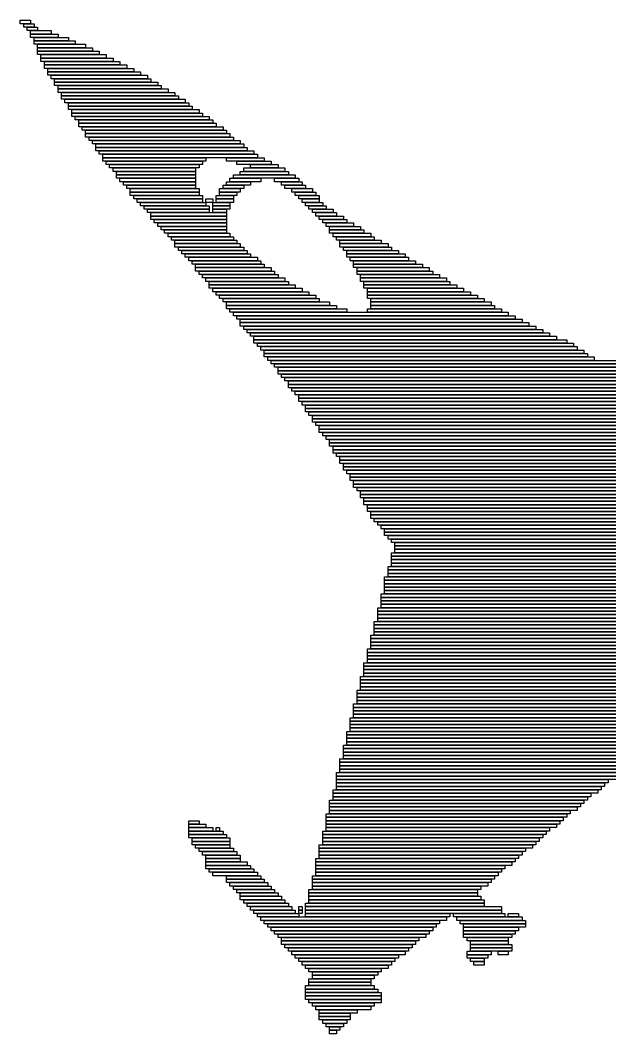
# Model space of a CAD drawing. Extents: x 348 to 675, y 361 to 663.
# Drawn here: x 348 to 519.5, y 368 to 663 of the extents above; entities that cross this region are included whole.
import ezdxf

# ---------------------------------------------------------------- set-up
doc = ezdxf.new("R2010")
doc.units = 0

msp = doc.modelspace()

# ---------------------------------------------------------------- linework, layer by layer
for p, q in [((348, 663), (351, 663)), ((348, 662), (348, 663)), ((351, 662), (348, 662)), ((349, 662), (352, 662)), ((349, 661), (349, 662)), ((352, 661), (349, 661)), ((350, 661), (353, 661)), ((350, 660), (350, 661)), ((351, 663), (351, 662)), ((352, 662), (352, 661)), ((353, 661), (353, 660)), ((353, 660), (350, 660)), ((351, 660), (357, 660)), ((351, 659), (351, 660)), ((357, 659), (351, 659)), ((351, 659), (359, 659)), ((351, 658), (351, 659)), ((359, 658), (351, 658)), ((352, 658), (362, 658)), ((352, 657), (352, 658)), ((357, 660), (357, 659)), ((359, 659), (359, 658)), ((362, 658), (362, 657)), ((362, 657), (352, 657)), ((352, 657), (364, 657)), ((352, 656), (352, 657)), ((364, 656), (352, 656)), ((353, 656), (367, 656)), ((353, 655), (353, 656)), ((367, 655), (353, 655)), ((353, 655), (369, 655)), ((353, 654), (353, 655)), ((364, 657), (364, 656)), ((367, 656), (367, 655)), ((369, 655), (369, 654)), ((369, 654), (353, 654)), ((353, 654), (371, 654)), ((353, 653), (353, 654)), ((371, 653), (353, 653)), ((354, 653), (373, 653)), ((354, 652), (354, 653)), ((373, 652), (354, 652)), ((354, 652), (375, 652)), ((354, 651), (354, 652)), ((371, 654), (371, 653)), ((373, 653), (373, 652)), ((375, 652), (375, 651)), ((375, 651), (354, 651)), ((355, 651), (377, 651)), ((355, 650), (355, 651)), ((377, 650), (355, 650)), ((355, 650), (379, 650)), ((355, 649), (355, 650)), ((379, 649), (355, 649)), ((356, 649), (381, 649)), ((356, 648), (356, 649)), ((377, 651), (377, 650)), ((379, 650), (379, 649)), ((381, 649), (381, 648)), ((381, 648), (356, 648)), ((356, 648), (383, 648)), ((356, 647), (356, 648)), ((383, 647), (356, 647)), ((357, 647), (385, 647)), ((357, 646), (357, 647)), ((383, 648), (383, 647)), ((385, 647), (385, 646)), ((385, 646), (357, 646)), ((358, 646), (386, 646)), ((358, 645), (358, 646)), ((386, 645), (358, 645)), ((358, 645), (388, 645)), ((358, 644), (358, 645)), ((388, 644), (358, 644)), ((359, 644), (389, 644)), ((359, 643), (359, 644)), ((386, 646), (386, 645)), ((388, 645), (388, 644)), ((389, 644), (389, 643)), ((389, 643), (359, 643)), ((359, 643), (391, 643)), ((359, 642), (359, 643)), ((391, 642), (359, 642)), ((360, 642), (393, 642)), ((360, 641), (360, 642)), ((393, 641), (360, 641)), ((360, 641), (394, 641)), ((360, 640), (360, 641)), ((391, 643), (391, 642)), ((393, 642), (393, 641)), ((394, 641), (394, 640)), ((394, 640), (360, 640)), ((361, 640), (396, 640)), ((361, 639), (361, 640)), ((396, 639), (361, 639)), ((362, 639), (397, 639)), ((362, 638), (362, 639)), ((397, 638), (362, 638)), ((362, 638), (398, 638)), ((362, 637), (362, 638)), ((396, 640), (396, 639)), ((397, 639), (397, 638)), ((398, 638), (398, 637)), ((398, 637), (362, 637)), ((363, 637), (400, 637)), ((363, 636), (363, 637)), ((400, 636), (363, 636)), ((363, 636), (401, 636)), ((363, 635), (363, 636)), ((401, 635), (363, 635)), ((364, 635), (403, 635)), ((364, 634), (364, 635)), ((400, 637), (400, 636)), ((401, 636), (401, 635)), ((403, 635), (403, 634)), ((403, 634), (364, 634)), ((365, 634), (404, 634)), ((365, 633), (365, 634)), ((404, 633), (365, 633)), ((365, 633), (405, 633)), ((365, 632), (365, 633)), ((405, 632), (365, 632)), ((366, 632), (407, 632)), ((366, 631), (366, 632)), ((404, 634), (404, 633)), ((405, 633), (405, 632)), ((407, 632), (407, 631)), ((407, 631), (366, 631)), ((367, 631), (408, 631)), ((367, 630), (367, 631)), ((408, 630), (367, 630)), ((367, 630), (409, 630)), ((367, 629), (367, 630)), ((409, 629), (367, 629)), ((368, 629), (410, 629)), ((368, 628), (368, 629)), ((408, 631), (408, 630)), ((409, 630), (409, 629)), ((410, 629), (410, 628)), ((410, 628), (368, 628)), ((369, 628), (412, 628)), ((369, 627), (369, 628)), ((412, 627), (369, 627)), ((370, 627), (413, 627)), ((370, 626), (370, 627)), ((413, 626), (370, 626)), ((370, 626), (414, 626)), ((370, 625), (370, 626)), ((412, 628), (412, 627)), ((413, 627), (413, 626)), ((414, 626), (414, 625)), ((414, 625), (370, 625)), ((371, 625), (416, 625)), ((371, 624), (371, 625)), ((416, 624), (371, 624)), ((372, 624), (417, 624)), ((372, 623), (372, 624)), ((417, 623), (372, 623)), ((372, 623), (402, 623)), ((372, 622), (372, 623)), ((402, 623), (402, 622)), ((408, 623), (419, 623)), ((408, 622), (408, 623)), ((416, 625), (416, 624)), ((417, 624), (417, 623)), ((419, 623), (419, 622)), ((402, 622), (372, 622)), ((373, 622), (401, 622)), ((373, 621), (373, 622)), ((401, 621), (373, 621)), ((374, 621), (400, 621)), ((374, 620), (374, 621)), ((400, 620), (374, 620)), ((375, 620), (399, 620)), ((375, 619), (375, 620)), ((399, 620), (399, 619)), ((400, 621), (400, 620)), ((401, 622), (401, 621)), ((419, 622), (408, 622)), ((411, 622), (421, 622)), ((411, 621), (411, 622)), ((421, 621), (411, 621)), ((413, 620), (425, 620)), ((413, 619), (413, 620)), ((415, 621), (423, 621)), ((415, 620), (415, 621)), ((423, 620), (415, 620)), ((421, 622), (421, 621)), ((423, 621), (423, 620)), ((425, 620), (425, 619)), ((399, 619), (375, 619)), ((376, 619), (399, 619)), ((376, 618), (376, 619)), ((399, 618), (376, 618)), ((376, 618), (399, 618)), ((376, 617), (376, 618)), ((399, 617), (376, 617)), ((377, 617), (399, 617)), ((377, 616), (377, 617)), ((399, 619), (399, 618)), ((399, 618), (399, 617)), ((399, 617), (399, 616)), ((409, 617), (418, 617)), ((409, 616), (409, 617)), ((410, 618), (428, 618)), ((410, 617), (410, 618)), ((428, 617), (410, 617)), ((412, 619), (426, 619)), ((412, 618), (412, 619)), ((426, 618), (412, 618)), ((425, 619), (413, 619)), ((418, 617), (418, 616)), ((422, 617), (429, 617)), ((422, 616), (422, 617)), ((426, 619), (426, 618)), ((428, 618), (428, 617)), ((429, 617), (429, 616)), ((399, 616), (377, 616)), ((378, 616), (399, 616)), ((378, 615), (378, 616)), ((399, 615), (378, 615)), ((379, 615), (399, 615)), ((379, 614), (379, 615)), ((399, 614), (379, 614)), ((380, 614), (400, 614)), ((380, 613), (380, 614)), ((399, 616), (399, 615)), ((399, 615), (399, 614)), ((400, 614), (400, 613)), ((406, 614), (412, 614)), ((406, 613), (406, 614)), ((407, 615), (413, 615)), ((407, 614), (407, 615)), ((413, 614), (407, 614)), ((408, 616), (415, 616)), ((408, 615), (408, 616)), ((415, 615), (408, 615)), ((418, 616), (409, 616)), ((412, 614), (412, 613)), ((413, 615), (413, 614)), ((415, 616), (415, 615)), ((429, 616), (422, 616)), ((424, 616), (430, 616)), ((424, 615), (424, 616)), ((430, 615), (424, 615)), ((425, 615), (431, 615)), ((425, 614), (425, 615)), ((431, 614), (425, 614)), ((427, 614), (433, 614)), ((427, 613), (427, 614)), ((430, 616), (430, 615)), ((431, 615), (431, 614)), ((433, 614), (433, 613)), ((400, 613), (380, 613)), ((380, 613), (400, 613)), ((380, 612), (380, 613)), ((400, 612), (380, 612)), ((381, 612), (401, 612)), ((381, 611), (381, 612)), ((401, 611), (381, 611)), ((382, 611), (401, 611)), ((382, 610), (382, 611)), ((400, 613), (400, 612)), ((401, 612), (401, 611)), ((401, 611), (401, 610)), ((402, 611), (404, 611)), ((402, 610), (402, 611)), ((404, 611), (404, 610)), ((405, 612), (410, 612)), ((405, 611), (405, 612)), ((410, 611), (405, 611)), ((405, 611), (410, 611)), ((405, 610), (405, 611)), ((412, 613), (406, 613)), ((406, 613), (411, 613)), ((406, 612), (406, 613)), ((411, 612), (406, 612)), ((410, 612), (410, 611)), ((410, 611), (410, 610)), ((411, 613), (411, 612)), ((433, 613), (427, 613)), ((428, 613), (434, 613)), ((428, 612), (428, 613)), ((434, 612), (428, 612)), ((429, 612), (435, 612)), ((429, 611), (429, 612)), ((435, 611), (429, 611)), ((430, 611), (435, 611)), ((430, 610), (430, 611)), ((434, 613), (434, 612)), ((435, 612), (435, 611)), ((435, 611), (435, 610)), ((401, 610), (382, 610)), ((383, 610), (402, 610)), ((383, 609), (383, 610)), ((402, 609), (383, 609)), ((384, 609), (403, 609)), ((384, 608), (384, 609)), ((403, 608), (384, 608)), ((385, 608), (403, 608)), ((385, 607), (385, 608)), ((404, 610), (402, 610)), ((402, 610), (402, 609)), ((403, 609), (403, 608)), ((403, 608), (403, 607)), ((404, 610), (409, 610)), ((404, 609), (404, 610)), ((409, 609), (404, 609)), ((404, 609), (409, 609)), ((404, 608), (404, 609)), ((409, 608), (404, 608)), ((404, 608), (408, 608)), ((404, 607), (404, 608)), ((410, 610), (405, 610)), ((408, 608), (408, 607)), ((409, 610), (409, 609)), ((409, 609), (409, 608)), ((435, 610), (430, 610)), ((431, 610), (436, 610)), ((431, 609), (431, 610)), ((436, 609), (431, 609)), ((432, 609), (437, 609)), ((432, 608), (432, 609)), ((437, 608), (432, 608)), ((433, 608), (439, 608)), ((433, 607), (433, 608)), ((436, 610), (436, 609)), ((437, 609), (437, 608)), ((439, 608), (439, 607)), ((403, 607), (385, 607)), ((386, 607), (408, 607)), ((386, 606), (386, 607)), ((408, 606), (386, 606)), ((386, 606), (408, 606)), ((386, 605), (386, 606)), ((408, 605), (386, 605)), ((387, 605), (408, 605)), ((387, 604), (387, 605)), ((408, 607), (404, 607)), ((408, 607), (408, 606)), ((408, 606), (408, 605)), ((408, 605), (408, 604)), ((439, 607), (433, 607)), ((434, 607), (440, 607)), ((434, 606), (434, 607)), ((440, 606), (434, 606)), ((435, 606), (442, 606)), ((435, 605), (435, 606)), ((442, 605), (435, 605)), ((436, 605), (443, 605)), ((436, 604), (436, 605)), ((440, 607), (440, 606)), ((442, 606), (442, 605)), ((443, 605), (443, 604)), ((408, 604), (387, 604)), ((388, 604), (408, 604)), ((388, 603), (388, 604)), ((408, 603), (388, 603)), ((389, 603), (408, 603)), ((389, 602), (389, 603)), ((408, 602), (389, 602)), ((390, 602), (408, 602)), ((390, 601), (390, 602)), ((408, 604), (408, 603)), ((408, 603), (408, 602)), ((408, 602), (408, 601)), ((443, 604), (436, 604)), ((437, 604), (445, 604)), ((437, 603), (437, 604)), ((445, 603), (437, 603)), ((438, 603), (447, 603)), ((438, 602), (438, 603)), ((447, 602), (438, 602)), ((438, 602), (448, 602)), ((438, 601), (438, 602)), ((445, 604), (445, 603)), ((447, 603), (447, 602)), ((448, 602), (448, 601)), ((408, 601), (390, 601)), ((391, 601), (409, 601)), ((391, 600), (391, 601)), ((409, 600), (391, 600)), ((392, 600), (410, 600)), ((392, 599), (392, 600)), ((410, 599), (392, 599)), ((393, 599), (411, 599)), ((393, 598), (393, 599)), ((409, 601), (409, 600)), ((410, 600), (410, 599)), ((411, 599), (411, 598)), ((448, 601), (438, 601)), ((439, 601), (450, 601)), ((439, 600), (439, 601)), ((450, 600), (439, 600)), ((440, 600), (451, 600)), ((440, 599), (440, 600)), ((451, 599), (440, 599)), ((441, 599), (453, 599)), ((441, 598), (441, 599)), ((450, 601), (450, 600)), ((451, 600), (451, 599)), ((453, 599), (453, 598)), ((411, 598), (393, 598)), ((393, 598), (412, 598)), ((393, 597), (393, 598)), ((412, 597), (393, 597)), ((394, 597), (413, 597)), ((394, 596), (394, 597)), ((413, 596), (394, 596)), ((395, 596), (414, 596)), ((395, 595), (395, 596)), ((412, 598), (412, 597)), ((413, 597), (413, 596)), ((414, 596), (414, 595)), ((453, 598), (441, 598)), ((441, 598), (455, 598)), ((441, 597), (441, 598)), ((455, 597), (441, 597)), ((442, 597), (456, 597)), ((442, 596), (442, 597)), ((456, 596), (442, 596)), ((443, 596), (458, 596)), ((443, 595), (443, 596)), ((455, 598), (455, 597)), ((456, 597), (456, 596)), ((458, 596), (458, 595)), ((414, 595), (395, 595)), ((396, 595), (415, 595)), ((396, 594), (396, 595)), ((415, 594), (396, 594)), ((397, 594), (417, 594)), ((397, 593), (397, 594)), ((417, 593), (397, 593)), ((398, 593), (418, 593)), ((398, 592), (398, 593)), ((415, 595), (415, 594)), ((417, 594), (417, 593)), ((418, 593), (418, 592)), ((458, 595), (443, 595)), ((443, 595), (460, 595)), ((443, 594), (443, 595)), ((460, 594), (443, 594)), ((444, 594), (461, 594)), ((444, 593), (444, 594)), ((461, 593), (444, 593)), ((445, 593), (463, 593)), ((445, 592), (445, 593)), ((460, 595), (460, 594)), ((461, 594), (461, 593)), ((463, 593), (463, 592)), ((418, 592), (398, 592)), ((399, 592), (419, 592)), ((399, 591), (399, 592)), ((419, 591), (399, 591)), ((399, 591), (421, 591)), ((399, 590), (399, 591)), ((421, 590), (399, 590)), ((400, 590), (422, 590)), ((400, 589), (400, 590)), ((419, 592), (419, 591)), ((421, 591), (421, 590)), ((422, 590), (422, 589)), ((463, 592), (445, 592)), ((445, 592), (465, 592)), ((445, 591), (445, 592)), ((465, 591), (445, 591)), ((446, 591), (467, 591)), ((446, 590), (446, 591)), ((467, 590), (446, 590)), ((446, 590), (468, 590)), ((446, 589), (446, 590)), ((465, 592), (465, 591)), ((467, 591), (467, 590)), ((468, 590), (468, 589)), ((422, 589), (400, 589)), ((401, 589), (423, 589)), ((401, 588), (401, 589)), ((423, 588), (401, 588)), ((402, 588), (425, 588)), ((402, 587), (402, 588)), ((423, 589), (423, 588)), ((425, 588), (425, 587)), ((468, 589), (446, 589)), ((447, 589), (470, 589)), ((447, 588), (447, 589)), ((470, 588), (447, 588)), ((447, 588), (472, 588)), ((447, 587), (447, 588)), ((470, 589), (470, 588)), ((472, 588), (472, 587)), ((425, 587), (402, 587)), ((403, 587), (426, 587)), ((403, 586), (403, 587)), ((426, 586), (403, 586)), ((403, 586), (428, 586)), ((403, 585), (403, 586)), ((428, 585), (403, 585)), ((404, 585), (430, 585)), ((404, 584), (404, 585)), ((426, 587), (426, 586)), ((428, 586), (428, 585)), ((430, 585), (430, 584)), ((472, 587), (447, 587)), ((448, 587), (473, 587)), ((448, 586), (448, 587)), ((473, 586), (448, 586)), ((448, 586), (475, 586)), ((448, 585), (448, 586)), ((475, 585), (448, 585)), ((449, 585), (477, 585)), ((449, 584), (449, 585)), ((473, 587), (473, 586)), ((475, 586), (475, 585)), ((477, 585), (477, 584)), ((430, 584), (404, 584)), ((405, 584), (432, 584)), ((405, 583), (405, 584)), ((432, 583), (405, 583)), ((406, 583), (434, 583)), ((406, 582), (406, 583)), ((434, 582), (406, 582)), ((407, 582), (435, 582)), ((407, 581), (407, 582)), ((432, 584), (432, 583)), ((434, 583), (434, 582)), ((435, 582), (435, 581)), ((477, 584), (449, 584)), ((449, 584), (479, 584)), ((449, 583), (449, 584)), ((479, 583), (449, 583)), ((449, 583), (481, 583)), ((449, 582), (449, 583)), ((481, 582), (449, 582)), ((450, 582), (483, 582)), ((450, 581), (450, 582)), ((479, 584), (479, 583)), ((481, 583), (481, 582)), ((483, 582), (483, 581)), ((435, 581), (407, 581)), ((408, 581), (438, 581)), ((408, 580), (408, 581)), ((438, 580), (408, 580)), ((408, 580), (440, 580)), ((408, 579), (408, 580)), ((440, 579), (408, 579)), ((409, 579), (443, 579)), ((409, 578), (409, 579)), ((438, 581), (438, 580)), ((440, 580), (440, 579)), ((443, 579), (443, 578)), ((449, 579), (488, 579)), ((449, 578), (449, 579)), ((483, 581), (450, 581)), ((450, 581), (485, 581)), ((450, 580), (450, 581)), ((485, 580), (450, 580)), ((450, 580), (486, 580)), ((450, 579), (450, 580)), ((486, 579), (450, 579)), ((485, 581), (485, 580)), ((486, 580), (486, 579)), ((488, 579), (488, 578)), ((443, 578), (409, 578)), ((410, 578), (490, 578)), ((410, 577), (410, 578)), ((490, 577), (410, 577)), ((411, 577), (492, 577)), ((411, 576), (411, 577)), ((492, 576), (411, 576)), ((412, 576), (494, 576)), ((412, 575), (412, 576)), ((488, 578), (449, 578)), ((490, 578), (490, 577)), ((492, 577), (492, 576)), ((494, 576), (494, 575)), ((494, 575), (412, 575)), ((412, 575), (496, 575)), ((412, 574), (412, 575)), ((496, 574), (412, 574)), ((413, 574), (498, 574)), ((413, 573), (413, 574)), ((498, 573), (413, 573)), ((414, 573), (500, 573)), ((414, 572), (414, 573)), ((496, 575), (496, 574)), ((498, 574), (498, 573)), ((500, 573), (500, 572)), ((500, 572), (414, 572)), ((415, 572), (502, 572)), ((415, 571), (415, 572)), ((502, 571), (415, 571)), ((416, 571), (504, 571)), ((416, 570), (416, 571)), ((504, 570), (416, 570)), ((416, 570), (507, 570)), ((416, 569), (416, 570)), ((502, 572), (502, 571)), ((504, 571), (504, 570)), ((507, 570), (507, 569)), ((507, 569), (416, 569)), ((417, 569), (509, 569)), ((417, 568), (417, 569)), ((509, 568), (417, 568)), ((418, 568), (510, 568)), ((418, 567), (418, 568)), ((510, 567), (418, 567)), ((419, 567), (512, 567)), ((419, 566), (419, 567)), ((509, 569), (509, 568)), ((510, 568), (510, 567)), ((512, 567), (512, 566)), ((512, 566), (419, 566)), ((419, 566), (513, 566)), ((419, 565), (419, 566)), ((513, 565), (419, 565)), ((420, 565), (515, 565)), ((420, 564), (420, 565)), ((515, 564), (420, 564)), ((421, 564), (650, 564)), ((421, 563), (421, 564)), ((513, 566), (513, 565)), ((515, 565), (515, 564)), ((650, 563), (421, 563)), ((422, 563), (649, 563)), ((422, 562), (422, 563)), ((649, 562), (422, 562)), ((423, 562), (648, 562)), ((423, 561), (423, 562)), ((648, 561), (423, 561)), ((423, 561), (647, 561)), ((423, 560), (423, 561)), ((647, 560), (423, 560)), ((424, 560), (646, 560)), ((424, 559), (424, 560)), ((646, 559), (424, 559)), ((425, 559), (645, 559)), ((425, 558), (425, 559)), ((645, 558), (425, 558)), ((426, 558), (644, 558)), ((426, 557), (426, 558)), ((644, 557), (426, 557)), ((426, 557), (642, 557)), ((426, 556), (426, 557)), ((642, 556), (426, 556)), ((427, 556), (641, 556)), ((427, 555), (427, 556)), ((641, 555), (427, 555)), ((428, 555), (640, 555)), ((428, 554), (428, 555)), ((640, 554), (428, 554)), ((429, 554), (639, 554)), ((429, 553), (429, 554)), ((639, 553), (429, 553)), ((429, 553), (638, 553)), ((429, 552), (429, 553)), ((638, 552), (429, 552)), ((430, 552), (637, 552)), ((430, 551), (430, 552)), ((637, 551), (430, 551)), ((431, 551), (636, 551)), ((431, 550), (431, 551)), ((636, 550), (431, 550)), ((431, 550), (635, 550)), ((431, 549), (431, 550)), ((635, 549), (431, 549)), ((432, 549), (634, 549)), ((432, 548), (432, 549)), ((634, 548), (432, 548)), ((433, 548), (633, 548)), ((433, 547), (433, 548)), ((633, 547), (433, 547)), ((433, 547), (632, 547)), ((433, 546), (433, 547)), ((632, 546), (433, 546)), ((434, 546), (631, 546)), ((434, 545), (434, 546)), ((631, 545), (434, 545)), ((435, 545), (631, 545)), ((435, 544), (435, 545)), ((631, 544), (435, 544)), ((435, 544), (632, 544)), ((435, 543), (435, 544)), ((632, 543), (435, 543)), ((436, 543), (633, 543)), ((436, 542), (436, 543)), ((633, 542), (436, 542)), ((437, 542), (637, 542)), ((437, 541), (437, 542)), ((637, 541), (437, 541)), ((438, 541), (638, 541)), ((438, 540), (438, 541)), ((638, 540), (438, 540)), ((438, 540), (639, 540)), ((438, 539), (438, 540)), ((639, 539), (438, 539)), ((439, 539), (645, 539)), ((439, 538), (439, 539)), ((645, 538), (439, 538)), ((439, 538), (623, 538)), ((439, 537), (439, 538)), ((623, 537), (439, 537)), ((440, 537), (622, 537)), ((440, 536), (440, 537)), ((622, 536), (440, 536)), ((441, 536), (621, 536)), ((441, 535), (441, 536)), ((621, 535), (441, 535)), ((441, 535), (620, 535)), ((441, 534), (441, 535)), ((620, 534), (441, 534)), ((442, 534), (619, 534)), ((442, 533), (442, 534)), ((619, 533), (442, 533)), ((442, 533), (618, 533)), ((442, 532), (442, 533)), ((618, 532), (442, 532)), ((443, 532), (617, 532)), ((443, 531), (443, 532)), ((617, 531), (443, 531)), ((444, 531), (616, 531)), ((444, 530), (444, 531)), ((616, 530), (444, 530)), ((444, 530), (615, 530)), ((444, 529), (444, 530)), ((615, 529), (444, 529)), ((445, 529), (613, 529)), ((445, 528), (445, 529)), ((613, 528), (445, 528)), ((445, 528), (612, 528)), ((445, 527), (445, 528)), ((612, 527), (445, 527)), ((446, 527), (611, 527)), ((446, 526), (446, 527)), ((611, 526), (446, 526)), ((447, 526), (610, 526)), ((447, 525), (447, 526)), ((610, 525), (447, 525)), ((447, 525), (609, 525)), ((447, 524), (447, 525)), ((609, 524), (447, 524)), ((448, 524), (608, 524)), ((448, 523), (448, 524)), ((608, 523), (448, 523)), ((448, 523), (607, 523)), ((448, 522), (448, 523)), ((607, 522), (448, 522)), ((449, 522), (606, 522)), ((449, 521), (449, 522)), ((606, 521), (449, 521)), ((449, 521), (605, 521)), ((449, 520), (449, 521)), ((605, 520), (449, 520)), ((450, 520), (604, 520)), ((450, 519), (450, 520)), ((604, 519), (450, 519)), ((450, 519), (603, 519)), ((450, 518), (450, 519)), ((603, 518), (450, 518)), ((451, 518), (602, 518)), ((451, 517), (451, 518)), ((602, 517), (451, 517)), ((452, 517), (601, 517)), ((452, 516), (452, 517)), ((601, 516), (452, 516)), ((453, 516), (600, 516)), ((453, 515), (453, 516)), ((600, 515), (453, 515)), ((454, 515), (599, 515)), ((454, 514), (454, 515)), ((599, 514), (454, 514)), ((454, 514), (598, 514)), ((454, 513), (454, 514)), ((598, 513), (454, 513)), ((455, 513), (597, 513)), ((455, 512), (455, 513)), ((597, 512), (455, 512)), ((456, 512), (596, 512)), ((456, 511), (456, 512)), ((596, 511), (456, 511)), ((457, 511), (595, 511)), ((457, 510), (457, 511)), ((456, 508), (591, 508)), ((456, 507), (456, 508)), ((595, 510), (457, 510)), ((457, 510), (594, 510)), ((457, 509), (457, 510)), ((594, 509), (457, 509)), ((457, 509), (593, 509)), ((457, 508), (457, 509)), ((593, 508), (457, 508)), ((591, 507), (456, 507)), ((456, 507), (590, 507)), ((456, 506), (456, 507)), ((590, 506), (456, 506)), ((456, 506), (591, 506)), ((456, 505), (456, 506)), ((591, 505), (456, 505)), ((456, 505), (592, 505)), ((456, 504), (456, 505)), ((455, 504), (592, 504)), ((455, 503), (455, 504)), ((592, 503), (455, 503)), ((455, 503), (593, 503)), ((455, 502), (455, 503)), ((593, 502), (455, 502)), ((455, 502), (594, 502)), ((455, 501), (455, 502)), ((592, 504), (456, 504)), ((454, 501), (595, 501)), ((454, 500), (454, 501)), ((595, 500), (454, 500)), ((454, 500), (596, 500)), ((454, 499), (454, 500)), ((596, 499), (454, 499)), ((454, 499), (596, 499)), ((454, 498), (454, 499)), ((594, 501), (455, 501)), ((453, 496), (599, 496)), ((453, 495), (453, 496)), ((596, 498), (454, 498)), ((454, 498), (597, 498)), ((454, 497), (454, 498)), ((597, 497), (454, 497)), ((454, 497), (598, 497)), ((454, 496), (454, 497)), ((598, 496), (454, 496)), ((599, 495), (453, 495)), ((453, 495), (600, 495)), ((453, 494), (453, 495)), ((600, 494), (453, 494)), ((453, 494), (600, 494)), ((453, 493), (453, 494)), ((600, 493), (453, 493)), ((453, 493), (601, 493)), ((453, 492), (453, 493)), ((452, 492), (602, 492)), ((452, 491), (452, 492)), ((602, 491), (452, 491)), ((452, 491), (603, 491)), ((452, 490), (452, 491)), ((603, 490), (452, 490)), ((452, 490), (604, 490)), ((452, 489), (452, 490)), ((601, 492), (453, 492)), ((451, 488), (605, 488)), ((451, 487), (451, 488)), ((605, 487), (451, 487)), ((451, 487), (669, 487)), ((451, 486), (451, 487)), ((604, 489), (452, 489)), ((452, 489), (604, 489)), ((452, 488), (452, 489)), ((604, 488), (452, 488)), ((450, 484), (671, 484)), ((450, 483), (450, 484)), ((669, 486), (451, 486)), ((451, 486), (670, 486)), ((451, 485), (451, 486)), ((670, 485), (451, 485)), ((451, 485), (670, 485)), ((451, 484), (451, 485)), ((670, 484), (451, 484)), ((671, 483), (450, 483)), ((450, 483), (672, 483)), ((450, 482), (450, 483)), ((672, 482), (450, 482)), ((450, 482), (673, 482)), ((450, 481), (450, 482)), ((673, 481), (450, 481)), ((450, 481), (673, 481)), ((450, 480), (450, 481)), ((449, 480), (674, 480)), ((449, 479), (449, 480)), ((674, 479), (449, 479)), ((449, 479), (675, 479)), ((449, 478), (449, 479)), ((675, 478), (449, 478)), ((449, 478), (675, 478)), ((449, 477), (449, 478)), ((673, 480), (450, 480)), ((448, 476), (675, 476)), ((448, 475), (448, 476)), ((675, 475), (448, 475)), ((448, 475), (674, 475)), ((448, 474), (448, 475)), ((675, 477), (449, 477)), ((449, 477), (675, 477)), ((449, 476), (449, 477)), ((675, 476), (449, 476)), ((447, 472), (671, 472)), ((447, 471), (447, 472)), ((674, 474), (448, 474)), ((448, 474), (673, 474)), ((448, 473), (448, 474)), ((673, 473), (448, 473)), ((448, 473), (672, 473)), ((448, 472), (448, 473)), ((672, 472), (448, 472)), ((671, 471), (447, 471)), ((447, 471), (670, 471)), ((447, 470), (447, 471)), ((670, 470), (447, 470)), ((447, 470), (669, 470)), ((447, 469), (447, 470)), ((446, 468), (667, 468)), ((446, 467), (446, 468)), ((667, 467), (446, 467)), ((446, 467), (666, 467)), ((446, 466), (446, 467)), ((669, 469), (447, 469)), ((447, 469), (668, 469)), ((447, 468), (447, 469)), ((668, 468), (447, 468)), ((445, 464), (663, 464)), ((445, 463), (445, 464)), ((666, 466), (446, 466)), ((446, 466), (665, 466)), ((446, 465), (446, 466)), ((665, 465), (446, 465)), ((446, 465), (664, 465)), ((446, 464), (446, 465)), ((664, 464), (446, 464)), ((663, 463), (445, 463)), ((445, 463), (662, 463)), ((445, 462), (445, 463)), ((662, 462), (445, 462)), ((445, 462), (661, 462)), ((445, 461), (445, 462)), ((661, 461), (445, 461)), ((445, 461), (660, 461)), ((445, 460), (445, 461)), ((444, 460), (659, 460)), ((444, 459), (444, 460)), ((659, 459), (444, 459)), ((444, 459), (658, 459)), ((444, 458), (444, 459)), ((658, 458), (444, 458)), ((444, 458), (657, 458)), ((444, 457), (444, 458)), ((660, 460), (445, 460)), ((443, 456), (655, 456)), ((443, 455), (443, 456)), ((655, 455), (443, 455)), ((443, 455), (654, 455)), ((443, 454), (443, 455)), ((657, 457), (444, 457)), ((444, 457), (656, 457)), ((444, 456), (444, 457)), ((656, 456), (444, 456)), ((442, 452), (618, 452)), ((442, 451), (442, 452)), ((654, 454), (443, 454)), ((443, 454), (653, 454)), ((443, 453), (443, 454)), ((653, 453), (443, 453)), ((443, 453), (618, 453)), ((443, 452), (443, 453)), ((618, 452), (443, 452)), ((618, 451), (442, 451)), ((442, 451), (619, 451)), ((442, 450), (442, 451)), ((619, 450), (442, 450)), ((442, 450), (620, 450)), ((442, 449), (442, 450)), ((620, 449), (442, 449)), ((442, 449), (621, 449)), ((442, 448), (442, 449)), ((441, 448), (622, 448)), ((441, 447), (441, 448)), ((622, 447), (441, 447)), ((441, 447), (622, 447)), ((441, 446), (441, 447)), ((622, 446), (441, 446)), ((441, 446), (623, 446)), ((441, 445), (441, 446)), ((621, 448), (442, 448)), ((440, 444), (625, 444)), ((440, 443), (440, 444)), ((625, 443), (440, 443)), ((440, 443), (625, 443)), ((440, 442), (440, 443)), ((623, 445), (441, 445)), ((441, 445), (624, 445)), ((441, 444), (441, 445)), ((624, 444), (441, 444)), ((625, 442), (440, 442)), ((440, 442), (519, 442)), ((440, 441), (440, 442)), ((519, 441), (440, 441)), ((440, 441), (518, 441)), ((440, 440), (440, 441)), ((518, 440), (440, 440)), ((440, 440), (517, 440)), ((440, 439), (440, 440)), ((517, 440), (517, 439)), ((518, 441), (518, 440)), ((519, 442), (519, 441)), ((439, 439), (516, 439)), ((439, 438), (439, 439)), ((516, 438), (439, 438)), ((439, 438), (514, 438)), ((439, 437), (439, 438)), ((514, 437), (439, 437)), ((439, 437), (513, 437)), ((439, 436), (439, 437)), ((517, 439), (440, 439)), ((513, 437), (513, 436)), ((514, 438), (514, 437)), ((516, 439), (516, 438)), ((438, 436), (512, 436)), ((438, 435), (438, 436)), ((512, 435), (438, 435)), ((438, 435), (511, 435)), ((438, 434), (438, 435)), ((511, 434), (438, 434)), ((438, 434), (510, 434)), ((438, 433), (438, 434)), ((513, 436), (439, 436)), ((510, 434), (510, 433)), ((511, 435), (511, 434)), ((512, 436), (512, 435)), ((437, 432), (507, 432)), ((437, 431), (437, 432)), ((507, 431), (437, 431)), ((437, 431), (506, 431)), ((437, 430), (437, 431)), ((510, 433), (438, 433)), ((438, 433), (508, 433)), ((438, 432), (438, 433)), ((508, 432), (438, 432)), ((506, 431), (506, 430)), ((507, 432), (507, 431)), ((508, 433), (508, 432)), ((397, 430), (400, 430)), ((397, 429), (397, 430)), ((400, 429), (397, 429)), ((397, 429), (402, 429)), ((397, 428), (397, 429)), ((402, 428), (397, 428)), ((397, 428), (404, 428)), ((397, 427), (397, 428)), ((400, 430), (400, 429)), ((402, 429), (402, 428)), ((404, 428), (404, 427)), ((405, 428), (406, 428)), ((405, 427), (405, 428)), ((406, 428), (406, 427)), ((506, 430), (437, 430)), ((437, 430), (505, 430)), ((437, 429), (437, 430)), ((505, 429), (437, 429)), ((437, 429), (504, 429)), ((437, 428), (437, 429)), ((504, 428), (437, 428)), ((437, 428), (502, 428)), ((437, 427), (437, 428)), ((502, 428), (502, 427)), ((504, 429), (504, 428)), ((505, 430), (505, 429)), ((404, 427), (397, 427)), ((397, 427), (407, 427)), ((397, 426), (397, 427)), ((407, 426), (397, 426)), ((397, 426), (408, 426)), ((397, 425), (397, 426)), ((408, 425), (397, 425)), ((398, 425), (409, 425)), ((398, 424), (398, 425)), ((406, 427), (405, 427)), ((407, 427), (407, 426)), ((408, 426), (408, 425)), ((409, 425), (409, 424)), ((436, 427), (501, 427)), ((436, 426), (436, 427)), ((501, 426), (436, 426)), ((436, 426), (500, 426)), ((436, 425), (436, 426)), ((500, 425), (436, 425)), ((436, 425), (499, 425)), ((436, 424), (436, 425)), ((502, 427), (437, 427)), ((499, 425), (499, 424)), ((500, 426), (500, 425)), ((501, 427), (501, 426)), ((409, 424), (398, 424)), ((398, 424), (409, 424)), ((398, 423), (398, 424)), ((409, 423), (398, 423)), ((399, 423), (409, 423)), ((399, 422), (399, 423)), ((409, 422), (399, 422)), ((400, 422), (410, 422)), ((400, 421), (400, 422)), ((409, 424), (409, 423)), ((409, 423), (409, 422)), ((410, 422), (410, 421)), ((435, 423), (497, 423)), ((435, 422), (435, 423)), ((497, 422), (435, 422)), ((435, 422), (495, 422)), ((435, 421), (435, 422)), ((499, 424), (436, 424)), ((436, 424), (498, 424)), ((436, 423), (436, 424)), ((498, 423), (436, 423)), ((495, 422), (495, 421)), ((497, 423), (497, 422)), ((498, 424), (498, 423)), ((410, 421), (400, 421)), ((401, 421), (411, 421)), ((401, 420), (401, 421)), ((411, 420), (401, 420)), ((402, 420), (412, 420)), ((402, 419), (402, 420)), ((412, 419), (402, 419)), ((402, 419), (412, 419)), ((402, 418), (402, 419)), ((411, 421), (411, 420)), ((412, 420), (412, 419)), ((412, 419), (412, 418)), ((434, 419), (492, 419)), ((434, 418), (434, 419)), ((495, 421), (435, 421)), ((435, 421), (494, 421)), ((435, 420), (435, 421)), ((494, 420), (435, 420)), ((435, 420), (493, 420)), ((435, 419), (435, 420)), ((493, 419), (435, 419)), ((492, 419), (492, 418)), ((493, 420), (493, 419)), ((494, 421), (494, 420)), ((412, 418), (402, 418)), ((402, 418), (414, 418)), ((402, 417), (402, 418)), ((414, 417), (402, 417)), ((402, 417), (415, 417)), ((402, 416), (402, 417)), ((415, 416), (402, 416)), ((403, 416), (416, 416)), ((403, 415), (403, 416)), ((414, 418), (414, 417)), ((415, 417), (415, 416)), ((416, 416), (416, 415)), ((492, 418), (434, 418)), ((434, 418), (491, 418)), ((434, 417), (434, 418)), ((491, 417), (434, 417)), ((434, 417), (489, 417)), ((434, 416), (434, 417)), ((489, 416), (434, 416)), ((434, 416), (488, 416)), ((434, 415), (434, 416)), ((488, 416), (488, 415)), ((489, 417), (489, 416)), ((491, 418), (491, 417)), ((416, 415), (403, 415)), ((404, 415), (417, 415)), ((404, 414), (404, 415)), ((417, 414), (404, 414)), ((408, 414), (418, 414)), ((408, 413), (408, 414)), ((418, 413), (408, 413)), ((408, 413), (419, 413)), ((408, 412), (408, 413)), ((417, 415), (417, 414)), ((418, 414), (418, 413)), ((419, 413), (419, 412)), ((433, 414), (486, 414)), ((433, 413), (433, 414)), ((486, 413), (433, 413)), ((433, 413), (485, 413)), ((433, 412), (433, 413)), ((488, 415), (434, 415)), ((434, 415), (487, 415)), ((434, 414), (434, 415)), ((487, 414), (434, 414)), ((485, 413), (485, 412)), ((486, 414), (486, 413)), ((487, 415), (487, 414)), ((419, 412), (408, 412)), ((409, 412), (420, 412)), ((409, 411), (409, 412)), ((420, 411), (409, 411)), ((410, 411), (421, 411)), ((410, 410), (410, 411)), ((420, 412), (420, 411)), ((421, 411), (421, 410)), ((485, 412), (433, 412)), ((433, 412), (484, 412)), ((433, 411), (433, 412)), ((484, 411), (433, 411)), ((433, 411), (482, 411)), ((433, 410), (433, 411)), ((482, 411), (482, 410)), ((484, 412), (484, 411)), ((421, 410), (410, 410)), ((411, 410), (422, 410)), ((411, 409), (411, 410)), ((422, 409), (411, 409)), ((412, 409), (423, 409)), ((412, 408), (412, 409)), ((423, 408), (412, 408)), ((412, 408), (424, 408)), ((412, 407), (412, 408)), ((422, 410), (422, 409)), ((423, 409), (423, 408)), ((424, 408), (424, 407)), ((432, 410), (481, 410)), ((432, 409), (432, 410)), ((481, 409), (432, 409)), ((432, 409), (481, 409)), ((432, 408), (432, 409)), ((481, 408), (432, 408)), ((432, 408), (482, 408)), ((432, 407), (432, 408)), ((482, 410), (433, 410)), ((481, 410), (481, 409)), ((481, 409), (481, 408)), ((482, 408), (482, 407)), ((424, 407), (412, 407)), ((413, 407), (425, 407)), ((413, 406), (413, 407)), ((425, 406), (413, 406)), ((414, 406), (426, 406)), ((414, 405), (414, 406)), ((426, 405), (414, 405)), ((415, 405), (427, 405)), ((415, 404), (415, 405)), ((425, 407), (425, 406)), ((426, 406), (426, 405)), ((427, 405), (427, 404)), ((429, 405), (430, 405)), ((429, 404), (429, 405)), ((430, 405), (430, 404)), ((431, 406), (483, 406)), ((431, 405), (431, 406)), ((483, 405), (431, 405)), ((431, 405), (488, 405)), ((431, 404), (431, 405)), ((482, 407), (432, 407)), ((432, 407), (483, 407)), ((432, 406), (432, 407)), ((483, 406), (432, 406)), ((483, 407), (483, 406)), ((483, 406), (483, 405)), ((488, 405), (488, 404)), ((427, 404), (415, 404)), ((416, 404), (428, 404)), ((416, 403), (416, 404)), ((428, 403), (416, 403)), ((417, 403), (429, 403)), ((417, 402), (417, 403)), ((429, 402), (417, 402)), ((418, 402), (472, 402)), ((418, 401), (418, 402)), ((428, 404), (428, 403)), ((430, 404), (429, 404)), ((429, 404), (430, 404)), ((429, 403), (429, 404)), ((430, 403), (429, 403)), ((429, 403), (429, 402)), ((430, 404), (430, 403)), ((488, 404), (431, 404)), ((431, 404), (488, 404)), ((431, 403), (431, 404)), ((488, 403), (431, 403)), ((431, 403), (473, 403)), ((431, 402), (431, 403)), ((473, 402), (431, 402)), ((472, 402), (472, 401)), ((473, 403), (473, 402)), ((474, 403), (489, 403)), ((474, 402), (474, 403)), ((489, 402), (474, 402)), ((475, 402), (494, 402)), ((475, 401), (475, 402)), ((488, 404), (488, 403)), ((489, 403), (489, 402)), ((490, 403), (493, 403)), ((490, 402), (490, 403)), ((493, 402), (490, 402)), ((493, 403), (493, 402)), ((494, 402), (494, 401)), ((472, 401), (418, 401)), ((419, 401), (470, 401)), ((419, 400), (419, 401)), ((470, 400), (419, 400)), ((420, 400), (469, 400)), ((420, 399), (420, 400)), ((469, 399), (420, 399)), ((421, 399), (468, 399)), ((421, 398), (421, 399)), ((468, 399), (468, 398)), ((469, 400), (469, 399)), ((470, 401), (470, 400)), ((494, 401), (475, 401)), ((476, 401), (495, 401)), ((476, 400), (476, 401)), ((495, 400), (476, 400)), ((477, 400), (495, 400)), ((477, 399), (477, 400)), ((495, 399), (477, 399)), ((477, 399), (493, 399)), ((477, 398), (477, 399)), ((493, 399), (493, 398)), ((495, 401), (495, 400)), ((495, 400), (495, 399)), ((468, 398), (421, 398)), ((422, 398), (467, 398)), ((422, 397), (422, 398)), ((467, 397), (422, 397)), ((423, 397), (466, 397)), ((423, 396), (423, 397)), ((466, 396), (423, 396)), ((424, 396), (464, 396)), ((424, 395), (424, 396)), ((464, 396), (464, 395)), ((466, 397), (466, 396)), ((467, 398), (467, 397)), ((493, 398), (477, 398)), ((477, 398), (492, 398)), ((477, 397), (477, 398)), ((492, 397), (477, 397)), ((477, 397), (491, 397)), ((477, 396), (477, 397)), ((491, 396), (477, 396)), ((478, 396), (490, 396)), ((478, 395), (478, 396)), ((490, 396), (490, 395)), ((491, 397), (491, 396)), ((492, 398), (492, 397)), ((464, 395), (424, 395)), ((424, 395), (463, 395)), ((424, 394), (424, 395)), ((463, 394), (424, 394)), ((425, 394), (462, 394)), ((425, 393), (425, 394)), ((462, 393), (425, 393)), ((426, 393), (461, 393)), ((426, 392), (426, 393)), ((461, 393), (461, 392)), ((462, 394), (462, 393)), ((463, 395), (463, 394)), ((490, 395), (478, 395)), ((479, 395), (490, 395)), ((479, 394), (479, 395)), ((490, 394), (479, 394)), ((479, 394), (491, 394)), ((479, 393), (479, 394)), ((491, 393), (479, 393)), ((479, 393), (491, 393)), ((479, 392), (479, 393)), ((490, 395), (490, 394)), ((491, 394), (491, 393)), ((491, 393), (491, 392)), ((461, 392), (426, 392)), ((427, 392), (460, 392)), ((427, 391), (427, 392)), ((460, 391), (427, 391)), ((428, 391), (458, 391)), ((428, 390), (428, 391)), ((458, 390), (428, 390)), ((429, 390), (457, 390)), ((429, 389), (429, 390)), ((457, 390), (457, 389)), ((458, 391), (458, 390)), ((460, 392), (460, 391)), ((478, 392), (485, 392)), ((478, 391), (478, 392)), ((485, 391), (478, 391)), ((478, 391), (484, 391)), ((478, 390), (478, 391)), ((484, 390), (478, 390)), ((491, 392), (479, 392)), ((479, 390), (483, 390)), ((479, 389), (479, 390)), ((483, 390), (483, 389)), ((484, 391), (484, 390)), ((485, 392), (485, 391)), ((487, 392), (490, 392)), ((487, 391), (487, 392)), ((490, 391), (487, 391)), ((490, 392), (490, 391)), ((457, 389), (429, 389)), ((430, 389), (456, 389)), ((430, 388), (430, 389)), ((456, 388), (430, 388)), ((431, 388), (455, 388)), ((431, 387), (431, 388)), ((455, 387), (431, 387)), ((432, 387), (453, 387)), ((432, 386), (432, 387)), ((453, 387), (453, 386)), ((455, 388), (455, 387)), ((456, 389), (456, 388)), ((483, 389), (479, 389)), ((480, 389), (483, 389)), ((480, 388), (480, 389)), ((483, 388), (480, 388)), ((483, 389), (483, 388)), ((453, 386), (432, 386)), ((432, 384), (450, 384)), ((432, 383), (432, 384)), ((433, 386), (452, 386)), ((433, 385), (433, 386)), ((452, 385), (433, 385)), ((433, 385), (451, 385)), ((433, 384), (433, 385)), ((451, 384), (433, 384)), ((450, 384), (450, 383)), ((451, 385), (451, 384)), ((452, 386), (452, 385)), ((431, 382), (451, 382)), ((431, 381), (431, 382)), ((451, 381), (431, 381)), ((431, 381), (452, 381)), ((431, 380), (431, 381)), ((450, 383), (432, 383)), ((432, 383), (450, 383)), ((432, 382), (432, 383)), ((450, 382), (432, 382)), ((450, 383), (450, 382)), ((451, 382), (451, 381)), ((452, 381), (452, 380)), ((452, 380), (431, 380)), ((431, 380), (453, 380)), ((431, 379), (431, 380)), ((453, 379), (431, 379)), ((431, 379), (453, 379)), ((431, 378), (431, 379)), ((453, 378), (431, 378)), ((432, 378), (453, 378)), ((432, 377), (432, 378)), ((453, 380), (453, 379)), ((453, 379), (453, 378)), ((453, 378), (453, 377)), ((453, 377), (432, 377)), ((433, 377), (451, 377)), ((433, 376), (433, 377)), ((451, 376), (433, 376)), ((434, 376), (450, 376)), ((434, 375), (434, 376)), ((450, 375), (434, 375)), ((435, 375), (446, 375)), ((435, 374), (435, 375)), ((446, 375), (446, 374)), ((450, 376), (450, 375)), ((451, 377), (451, 376)), ((446, 374), (435, 374)), ((435, 374), (444, 374)), ((435, 373), (435, 374)), ((444, 373), (435, 373)), ((435, 373), (444, 373)), ((435, 372), (435, 373)), ((444, 372), (435, 372)), ((436, 372), (443, 372)), ((436, 371), (436, 372)), ((443, 372), (443, 371)), ((444, 374), (444, 373)), ((444, 373), (444, 372)), ((443, 371), (436, 371)), ((437, 371), (442, 371)), ((437, 370), (437, 371)), ((442, 370), (437, 370)), ((438, 370), (441, 370)), ((438, 369), (438, 370)), ((441, 369), (438, 369)), ((438, 369), (440, 369)), ((438, 368), (438, 369)), ((440, 369), (440, 368)), ((441, 370), (441, 369)), ((442, 371), (442, 370)), ((440, 368), (438, 368))]:
    msp.add_line(p, q)

doc.saveas('drawing.dxf')
